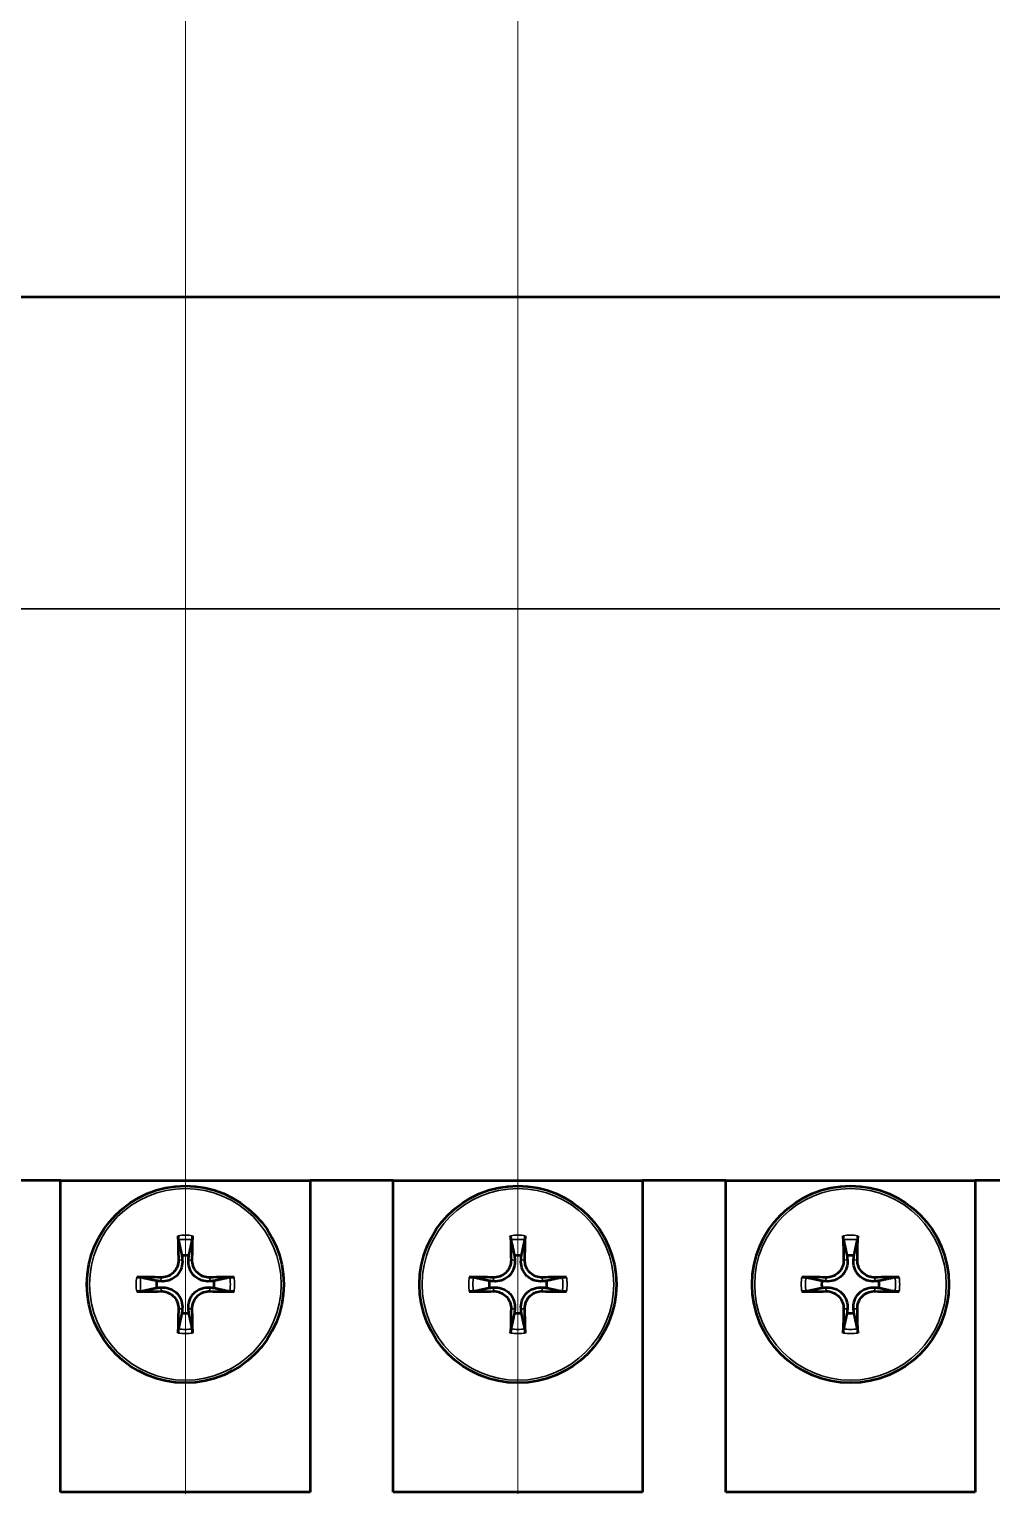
# Model space of a CAD drawing. Header units: millimetres. Extents: x 0 to 25230, y 0 to 17820.
# Drawn here: x 21522 to 21869, y 15367 to 15895 of the extents above; entities that cross this region are included whole.
import ezdxf

# ---------------------------------------------------------------- set-up
doc = ezdxf.new("R2010")
doc.units = ezdxf.units.MM
doc.header["$LTSCALE"] = 30
for name, color, linetype, lineweight in [('Видимые тонкие (ГОСТ)', 7, 'Continuous', 35), ('Видимый контур (ГОСТ)', 7, 'Continuous', 50), ('Эскизная геометрия (ГОСТ)', 7, 'Continuous', 50)]:
    doc.layers.add(name, color=color, linetype=linetype, lineweight=lineweight)

msp = doc.modelspace()

# ---------------------------------------------------------------- linework, layer by layer
at = {"layer": 'Видимые тонкие (ГОСТ)'}
for p, q in [((20790.7533, 15685.7862), (22710.7533, 15685.7862)), ((21575.7645, 15450.8154), (21577.136, 15450.8722)), ((21580.7421, 15450.8154), (21579.3706, 15450.8722)), ((21695.7645, 15450.8154), (21697.136, 15450.8722)), ((21700.7421, 15450.8154), (21699.3706, 15450.8722)), ((21815.7645, 15450.8154), (21817.136, 15450.8722)), ((21820.7421, 15450.8154), (21819.3706, 15450.8722)), ((21569.4741, 15444.525), (21569.4173, 15443.1535)), ((21587.0325, 15444.525), (21587.0893, 15443.1535)), ((21689.4741, 15444.525), (21689.4173, 15443.1535)), ((21707.0325, 15444.525), (21707.0893, 15443.1535)), ((21809.4741, 15444.525), (21809.4173, 15443.1535)), ((21827.0325, 15444.525), (21827.0893, 15443.1535)), ((21569.4741, 15439.5474), (21569.4173, 15440.9189)), ((21587.0325, 15439.5474), (21587.0893, 15440.9189)), ((21689.4741, 15439.5474), (21689.4173, 15440.9189)), ((21707.0325, 15439.5474), (21707.0893, 15440.9189)), ((21809.4741, 15439.5474), (21809.4173, 15440.9189)), ((21827.0325, 15439.5474), (21827.0893, 15440.9189)), ((21575.7645, 15433.257), (21577.136, 15433.2002)), ((21580.7421, 15433.257), (21579.3706, 15433.2002)), ((21695.7645, 15433.257), (21697.136, 15433.2002)), ((21700.7421, 15433.257), (21699.3706, 15433.2002)), ((21815.7645, 15433.257), (21817.136, 15433.2002)), ((21820.7421, 15433.257), (21819.3706, 15433.2002))]:
    msp.add_line(p, q, dxfattribs=at)
for centre in [(21578.2533, 15442.0362), (21698.2533, 15442.0362), (21818.2533, 15442.0362)]:
    msp.add_circle(centre, 34.57, dxfattribs=at)
for centre, radius, start, end in [((21578.2533, 15442.0362), 17.7496, 81.50596, 98.49404), ((21578.2533, 15442.0362), 16.2387, 81.1091, 98.8909), ((21698.2533, 15442.0362), 17.7496, 81.50596, 98.49404), ((21698.2533, 15442.0362), 16.2387, 81.1091, 98.8909), ((21818.2533, 15442.0362), 17.7496, 81.50596, 98.49404), ((21818.2533, 15442.0362), 16.2387, 81.1091, 98.8909), ((21578.2533, 15442.0362), 17.7496, 171.50596, 188.49404), ((21578.2533, 15442.0362), 16.2387, 171.1091, 188.8909), ((21578.2533, 15442.0362), 16.2387, 351.1091, 8.8909), ((21578.2533, 15442.0362), 17.7496, 351.50596, 8.49404), ((21698.2533, 15442.0362), 17.7496, 171.50596, 188.49404), ((21698.2533, 15442.0362), 16.2387, 171.1091, 188.8909), ((21698.2533, 15442.0362), 16.2387, 351.1091, 8.8909), ((21698.2533, 15442.0362), 17.7496, 351.50596, 8.49404), ((21818.2533, 15442.0362), 17.7496, 171.50596, 188.49404), ((21818.2533, 15442.0362), 16.2387, 171.1091, 188.8909), ((21818.2533, 15442.0362), 16.2387, 351.1091, 8.8909), ((21818.2533, 15442.0362), 17.7496, 351.50596, 8.49404), ((21578.2533, 15442.0362), 17.7496, 261.50596, 278.49404), ((21578.2533, 15442.0362), 16.2387, 261.1091, 278.8909), ((21698.2533, 15442.0362), 17.7496, 261.50596, 278.49404), ((21698.2533, 15442.0362), 16.2387, 261.1091, 278.8909), ((21818.2533, 15442.0362), 17.7496, 261.50596, 278.49404), ((21818.2533, 15442.0362), 16.2387, 261.1091, 278.8909)]:
    msp.add_arc(centre, radius, start, end, dxfattribs=at)
at = {"layer": 'Видимый контур (ГОСТ)'}
for p, q in [((20790.7533, 15798.2862), (22710.7533, 15798.2862)), ((21533.2533, 15479.5362), (21503.2533, 15479.5362)), ((21533.2533, 15367.0362), (21533.2533, 15479.5362)), ((21533.2533, 15479.5362), (21623.2533, 15479.5362)), ((21623.2533, 15479.5362), (21623.2533, 15367.0362)), ((21653.2533, 15479.5362), (21623.2533, 15479.5362)), ((21653.2533, 15367.0362), (21653.2533, 15479.5362)), ((21653.2533, 15479.5362), (21743.2533, 15479.5362)), ((21743.2533, 15479.5362), (21743.2533, 15367.0362)), ((21773.2533, 15479.5362), (21743.2533, 15479.5362)), ((21773.2533, 15367.0362), (21773.2533, 15479.5362)), ((21773.2533, 15479.5362), (21863.2533, 15479.5362)), ((21863.2533, 15479.5362), (21863.2533, 15367.0362)), ((21893.2533, 15479.5362), (21863.2533, 15479.5362)), ((21623.2533, 15367.0362), (21533.2533, 15367.0362)), ((21743.2533, 15367.0362), (21653.2533, 15367.0362)), ((21863.2533, 15367.0362), (21773.2533, 15367.0362))]:
    msp.add_line(p, q, dxfattribs=at)
for centre in [(21578.2533, 15442.0362), (21698.2533, 15442.0362), (21818.2533, 15442.0362)]:
    msp.add_circle(centre, 35.5283, dxfattribs=at)
for centre, start, end in [((21578.2533, 15442.0362), 83.106724, 96.893276), ((21698.2533, 15442.0362), 83.106724, 96.893276), ((21818.2533, 15442.0362), 83.106724, 96.893276), ((21578.2533, 15442.0362), 173.106724, 186.893276), ((21578.2533, 15442.0362), 353.106724, 6.893276), ((21698.2533, 15442.0362), 173.106724, 186.893276), ((21698.2533, 15442.0362), 353.106724, 6.893276), ((21818.2533, 15442.0362), 173.106724, 186.893276), ((21818.2533, 15442.0362), 353.106724, 6.893276), ((21578.2533, 15442.0362), 263.106724, 276.893276), ((21698.2533, 15442.0362), 263.106724, 276.893276), ((21818.2533, 15442.0362), 263.106724, 276.893276)]:
    msp.add_arc(centre, 10.4099, start, end, dxfattribs=at)
for centre, major_axis, start_param, end_param in [((21580.0759, 15442.1118), (1.9115, -46.1108), 4.31998359, 4.51888338), ((21576.4307, 15442.1118), (1.9115, 46.1108), 4.90589458, 5.10479437), ((21700.0759, 15442.1118), (1.9115, -46.1108), 4.31998359, 4.51888338), ((21696.4307, 15442.1118), (1.9115, 46.1108), 4.90589458, 5.10479437), ((21820.0759, 15442.1118), (1.9115, -46.1108), 4.31998359, 4.51888338), ((21816.4307, 15442.1118), (1.9115, 46.1108), 4.90589458, 5.10479437), ((21578.1778, 15440.2136), (-46.1108, 1.9115), 4.90589458, 5.10479437), ((21578.3289, 15440.2136), (-46.1108, -1.9115), 4.31998359, 4.51888338), ((21698.1778, 15440.2136), (-46.1108, 1.9115), 4.90589458, 5.10479437), ((21698.3289, 15440.2136), (-46.1108, -1.9115), 4.31998359, 4.51888338), ((21818.1778, 15440.2136), (-46.1108, 1.9115), 4.90589458, 5.10479437), ((21818.3289, 15440.2136), (-46.1108, -1.9115), 4.31998359, 4.51888338), ((21578.1778, 15443.8588), (46.1108, 1.9115), 4.31998359, 4.51888338), ((21578.3289, 15443.8588), (46.1108, -1.9115), 4.90589458, 5.10479437), ((21698.1778, 15443.8588), (46.1108, 1.9115), 4.31998359, 4.51888338), ((21698.3289, 15443.8588), (46.1108, -1.9115), 4.90589458, 5.10479437), ((21818.1778, 15443.8588), (46.1108, 1.9115), 4.31998359, 4.51888338), ((21818.3289, 15443.8588), (46.1108, -1.9115), 4.90589458, 5.10479437), ((21580.0759, 15441.9607), (-1.9115, -46.1108), 4.90589458, 5.10479437), ((21576.4307, 15441.9607), (-1.9115, 46.1108), 4.31998359, 4.51888338), ((21700.0759, 15441.9607), (-1.9115, -46.1108), 4.90589458, 5.10479437), ((21696.4307, 15441.9607), (-1.9115, 46.1108), 4.31998359, 4.51888338), ((21820.0759, 15441.9607), (-1.9115, -46.1108), 4.90589458, 5.10479437), ((21816.4307, 15441.9607), (-1.9115, 46.1108), 4.31998359, 4.51888338)]:
    msp.add_ellipse(centre, major_axis=major_axis, ratio=0.08715574, start_param=start_param, end_param=end_param, dxfattribs=at)
for points, knots in [([(21575.7436, 15458.0798), (21575.7315, 15458.1359), (21575.7184, 15458.215), (21575.6943, 15458.4006), (21575.6798, 15458.5453), (21575.6588, 15458.8148), (21575.6487, 15458.9872), (21575.6365, 15459.2805), (21575.6323, 15459.4533), (21575.6316, 15459.5898), (21575.6316, 15459.5905), (21575.6316, 15459.5912)], [0.0537677247, 0.0537677247, 0.0537677247, 0.0537677247, 0.0585238557, 0.0585238557, 0.0643561072, 0.0643561072, 0.0702242266, 0.0702242266, 0.0760973831, 0.0760973831, 0.0761265406, 0.0761265406, 0.0761265406, 0.0761265406]), ([(21580.875, 15459.5912), (21580.875, 15459.5905), (21580.875, 15459.5898), (21580.8743, 15459.4533), (21580.8701, 15459.2805), (21580.8579, 15458.9872), (21580.8478, 15458.8148), (21580.8268, 15458.5453), (21580.8123, 15458.4006), (21580.7882, 15458.215), (21580.7751, 15458.1359), (21580.7631, 15458.0798)], [0.0175968524, 0.0175968524, 0.0175968524, 0.0175968524, 0.0176260099, 0.0176260099, 0.0234991663, 0.0234991663, 0.0293672857, 0.0293672857, 0.0351995373, 0.0351995373, 0.0399556683, 0.0399556683, 0.0399556683, 0.0399556683]), ([(21695.7436, 15458.0798), (21695.7315, 15458.1359), (21695.7184, 15458.215), (21695.6943, 15458.4006), (21695.6798, 15458.5453), (21695.6588, 15458.8148), (21695.6487, 15458.9872), (21695.6365, 15459.2805), (21695.6323, 15459.4533), (21695.6316, 15459.5898), (21695.6316, 15459.5905), (21695.6316, 15459.5912)], [0.0537677247, 0.0537677247, 0.0537677247, 0.0537677247, 0.0585238557, 0.0585238557, 0.0643561072, 0.0643561072, 0.0702242266, 0.0702242266, 0.0760973831, 0.0760973831, 0.0761265406, 0.0761265406, 0.0761265406, 0.0761265406]), ([(21700.875, 15459.5912), (21700.875, 15459.5905), (21700.875, 15459.5898), (21700.8743, 15459.4533), (21700.8701, 15459.2805), (21700.8579, 15458.9872), (21700.8478, 15458.8148), (21700.8268, 15458.5453), (21700.8123, 15458.4006), (21700.7882, 15458.215), (21700.7751, 15458.1359), (21700.7631, 15458.0798)], [0.0175968524, 0.0175968524, 0.0175968524, 0.0175968524, 0.0176260099, 0.0176260099, 0.0234991663, 0.0234991663, 0.0293672857, 0.0293672857, 0.0351995373, 0.0351995373, 0.0399556683, 0.0399556683, 0.0399556683, 0.0399556683]), ([(21815.7436, 15458.0798), (21815.7315, 15458.1359), (21815.7184, 15458.215), (21815.6943, 15458.4006), (21815.6798, 15458.5453), (21815.6588, 15458.8148), (21815.6487, 15458.9872), (21815.6365, 15459.2805), (21815.6323, 15459.4533), (21815.6316, 15459.5898), (21815.6316, 15459.5905), (21815.6316, 15459.5912)], [0.0537677247, 0.0537677247, 0.0537677247, 0.0537677247, 0.0585238557, 0.0585238557, 0.0643561072, 0.0643561072, 0.0702242266, 0.0702242266, 0.0760973831, 0.0760973831, 0.0761265406, 0.0761265406, 0.0761265406, 0.0761265406]), ([(21820.875, 15459.5912), (21820.875, 15459.5905), (21820.875, 15459.5898), (21820.8743, 15459.4533), (21820.8701, 15459.2805), (21820.8579, 15458.9872), (21820.8478, 15458.8148), (21820.8268, 15458.5453), (21820.8123, 15458.4006), (21820.7882, 15458.215), (21820.7751, 15458.1359), (21820.7631, 15458.0798)], [0.0175968524, 0.0175968524, 0.0175968524, 0.0175968524, 0.0176260099, 0.0176260099, 0.0234991663, 0.0234991663, 0.0293672857, 0.0293672857, 0.0351995373, 0.0351995373, 0.0399556683, 0.0399556683, 0.0399556683, 0.0399556683]), ([(21577.136, 15450.8722), (21577.2188, 15449.9338), (21577.1193, 15448.9338), (21576.6552, 15447.4753), (21576.4326, 15446.9754), (21575.8685, 15446.0294), (21575.5266, 15445.5825), (21574.707, 15444.7629), (21574.2601, 15444.421), (21573.3141, 15443.8569), (21572.8143, 15443.6343), (21571.3557, 15443.1703), (21570.3557, 15443.0708), (21569.4173, 15443.1535)], [0.446186946, 0.446186946, 0.446186946, 0.446186946, 0.488401417, 0.488401417, 0.511582882, 0.511582882, 0.534764347, 0.534764347, 0.557945812, 0.557945812, 0.581127277, 0.581127277, 0.623341748, 0.623341748, 0.623341748, 0.623341748]), ([(21575.7645, 15450.8154), (21575.7827, 15450.0683), (21575.6574, 15449.2609), (21575.0931, 15447.7559), (21574.6539, 15447.0583), (21573.623, 15445.9416), (21572.9649, 15445.4489), (21571.5134, 15444.7661), (21570.7199, 15444.5758), (21569.8099, 15444.5238), (21569.6427, 15444.5209), (21569.4741, 15444.525)], [0, 0, 0, 0, 0.030457985, 0.030457985, 0.06091597, 0.06091597, 0.091255302, 0.091255302, 0.121594635, 0.121594635, 0.12829742, 0.12829742, 0.12829742, 0.12829742]), ([(21587.0893, 15443.1535), (21586.1509, 15443.0708), (21585.1509, 15443.1703), (21583.6924, 15443.6343), (21583.1925, 15443.8569), (21582.2465, 15444.421), (21581.7996, 15444.7629), (21580.98, 15445.5825), (21580.6381, 15446.0294), (21580.074, 15446.9754), (21579.8514, 15447.4753), (21579.3874, 15448.9338), (21579.2879, 15449.9338), (21579.3706, 15450.8722)], [0.446186946, 0.446186946, 0.446186946, 0.446186946, 0.488401417, 0.488401417, 0.511582882, 0.511582882, 0.534764347, 0.534764347, 0.557945812, 0.557945812, 0.581127277, 0.581127277, 0.623341748, 0.623341748, 0.623341748, 0.623341748]), ([(21587.0325, 15444.525), (21586.2854, 15444.5068), (21585.478, 15444.6321), (21583.973, 15445.1965), (21583.2754, 15445.6356), (21582.1587, 15446.6666), (21581.666, 15447.3246), (21580.9832, 15448.7761), (21580.7929, 15449.5696), (21580.7409, 15450.4796), (21580.738, 15450.6468), (21580.7421, 15450.8154)], [0, 0, 0, 0, 0.030457985, 0.030457985, 0.06091597, 0.06091597, 0.091255302, 0.091255302, 0.121594635, 0.121594635, 0.12829742, 0.12829742, 0.12829742, 0.12829742]), ([(21697.136, 15450.8722), (21697.2188, 15449.9338), (21697.1193, 15448.9338), (21696.6552, 15447.4753), (21696.4326, 15446.9754), (21695.8685, 15446.0294), (21695.5266, 15445.5825), (21694.707, 15444.7629), (21694.2601, 15444.421), (21693.3141, 15443.8569), (21692.8143, 15443.6343), (21691.3557, 15443.1703), (21690.3557, 15443.0708), (21689.4173, 15443.1535)], [0.446186946, 0.446186946, 0.446186946, 0.446186946, 0.488401417, 0.488401417, 0.511582882, 0.511582882, 0.534764347, 0.534764347, 0.557945812, 0.557945812, 0.581127277, 0.581127277, 0.623341748, 0.623341748, 0.623341748, 0.623341748]), ([(21695.7645, 15450.8154), (21695.7827, 15450.0683), (21695.6574, 15449.2609), (21695.0931, 15447.7559), (21694.6539, 15447.0583), (21693.623, 15445.9416), (21692.9649, 15445.4489), (21691.5134, 15444.7661), (21690.7199, 15444.5758), (21689.8099, 15444.5238), (21689.6427, 15444.5209), (21689.4741, 15444.525)], [0, 0, 0, 0, 0.030457985, 0.030457985, 0.06091597, 0.06091597, 0.091255302, 0.091255302, 0.121594635, 0.121594635, 0.12829742, 0.12829742, 0.12829742, 0.12829742]), ([(21707.0893, 15443.1535), (21706.1509, 15443.0708), (21705.1509, 15443.1703), (21703.6924, 15443.6343), (21703.1925, 15443.8569), (21702.2465, 15444.421), (21701.7996, 15444.7629), (21700.98, 15445.5825), (21700.6381, 15446.0294), (21700.074, 15446.9754), (21699.8514, 15447.4753), (21699.3874, 15448.9338), (21699.2879, 15449.9338), (21699.3706, 15450.8722)], [0.446186946, 0.446186946, 0.446186946, 0.446186946, 0.488401417, 0.488401417, 0.511582882, 0.511582882, 0.534764347, 0.534764347, 0.557945812, 0.557945812, 0.581127277, 0.581127277, 0.623341748, 0.623341748, 0.623341748, 0.623341748]), ([(21707.0325, 15444.525), (21706.2854, 15444.5068), (21705.478, 15444.6321), (21703.973, 15445.1965), (21703.2754, 15445.6356), (21702.1587, 15446.6666), (21701.666, 15447.3246), (21700.9832, 15448.7761), (21700.7929, 15449.5696), (21700.7409, 15450.4796), (21700.738, 15450.6468), (21700.7421, 15450.8154)], [0, 0, 0, 0, 0.030457985, 0.030457985, 0.06091597, 0.06091597, 0.091255302, 0.091255302, 0.121594635, 0.121594635, 0.12829742, 0.12829742, 0.12829742, 0.12829742]), ([(21817.136, 15450.8722), (21817.2188, 15449.9338), (21817.1193, 15448.9338), (21816.6552, 15447.4753), (21816.4326, 15446.9754), (21815.8685, 15446.0294), (21815.5266, 15445.5825), (21814.707, 15444.7629), (21814.2601, 15444.421), (21813.3141, 15443.8569), (21812.8143, 15443.6343), (21811.3557, 15443.1703), (21810.3557, 15443.0708), (21809.4173, 15443.1535)], [0.446186946, 0.446186946, 0.446186946, 0.446186946, 0.488401417, 0.488401417, 0.511582882, 0.511582882, 0.534764347, 0.534764347, 0.557945812, 0.557945812, 0.581127277, 0.581127277, 0.623341748, 0.623341748, 0.623341748, 0.623341748]), ([(21815.7645, 15450.8154), (21815.7827, 15450.0683), (21815.6574, 15449.2609), (21815.0931, 15447.7559), (21814.6539, 15447.0583), (21813.623, 15445.9416), (21812.9649, 15445.4489), (21811.5134, 15444.7661), (21810.7199, 15444.5758), (21809.8099, 15444.5238), (21809.6427, 15444.5209), (21809.4741, 15444.525)], [0, 0, 0, 0, 0.030457985, 0.030457985, 0.06091597, 0.06091597, 0.091255302, 0.091255302, 0.121594635, 0.121594635, 0.12829742, 0.12829742, 0.12829742, 0.12829742]), ([(21827.0893, 15443.1535), (21826.1509, 15443.0708), (21825.1509, 15443.1703), (21823.6924, 15443.6343), (21823.1925, 15443.8569), (21822.2465, 15444.421), (21821.7996, 15444.7629), (21820.98, 15445.5825), (21820.6381, 15446.0294), (21820.074, 15446.9754), (21819.8514, 15447.4753), (21819.3874, 15448.9338), (21819.2879, 15449.9338), (21819.3706, 15450.8722)], [0.446186946, 0.446186946, 0.446186946, 0.446186946, 0.488401417, 0.488401417, 0.511582882, 0.511582882, 0.534764347, 0.534764347, 0.557945812, 0.557945812, 0.581127277, 0.581127277, 0.623341748, 0.623341748, 0.623341748, 0.623341748]), ([(21827.0325, 15444.525), (21826.2854, 15444.5068), (21825.478, 15444.6321), (21823.973, 15445.1965), (21823.2754, 15445.6356), (21822.1587, 15446.6666), (21821.666, 15447.3246), (21820.9832, 15448.7761), (21820.7929, 15449.5696), (21820.7409, 15450.4796), (21820.738, 15450.6468), (21820.7421, 15450.8154)], [0, 0, 0, 0, 0.030457985, 0.030457985, 0.06091597, 0.06091597, 0.091255302, 0.091255302, 0.121594635, 0.121594635, 0.12829742, 0.12829742, 0.12829742, 0.12829742]), ([(21560.6984, 15444.6579), (21560.699, 15444.6579), (21560.6997, 15444.6579), (21560.8362, 15444.6572), (21561.009, 15444.653), (21561.3023, 15444.6408), (21561.4747, 15444.6307), (21561.7442, 15444.6097), (21561.889, 15444.5952), (21562.0745, 15444.5711), (21562.1536, 15444.558), (21562.2097, 15444.546)], [0.0175968524, 0.0175968524, 0.0175968524, 0.0175968524, 0.0176260099, 0.0176260099, 0.0234991663, 0.0234991663, 0.0293672857, 0.0293672857, 0.0351995373, 0.0351995373, 0.0399556683, 0.0399556683, 0.0399556683, 0.0399556683]), ([(21594.2969, 15444.546), (21594.353, 15444.558), (21594.4321, 15444.5711), (21594.6176, 15444.5952), (21594.7624, 15444.6097), (21595.0319, 15444.6307), (21595.2043, 15444.6408), (21595.4976, 15444.653), (21595.6704, 15444.6572), (21595.8069, 15444.6579), (21595.8076, 15444.6579), (21595.8083, 15444.6579)], [0.0537677247, 0.0537677247, 0.0537677247, 0.0537677247, 0.0585238557, 0.0585238557, 0.0643561072, 0.0643561072, 0.0702242266, 0.0702242266, 0.0760973831, 0.0760973831, 0.0761265406, 0.0761265406, 0.0761265406, 0.0761265406]), ([(21680.6984, 15444.6579), (21680.699, 15444.6579), (21680.6997, 15444.6579), (21680.8362, 15444.6572), (21681.009, 15444.653), (21681.3023, 15444.6408), (21681.4747, 15444.6307), (21681.7442, 15444.6097), (21681.889, 15444.5952), (21682.0745, 15444.5711), (21682.1536, 15444.558), (21682.2097, 15444.546)], [0.0175968524, 0.0175968524, 0.0175968524, 0.0175968524, 0.0176260099, 0.0176260099, 0.0234991663, 0.0234991663, 0.0293672857, 0.0293672857, 0.0351995373, 0.0351995373, 0.0399556683, 0.0399556683, 0.0399556683, 0.0399556683]), ([(21714.2969, 15444.546), (21714.353, 15444.558), (21714.4321, 15444.5711), (21714.6176, 15444.5952), (21714.7624, 15444.6097), (21715.0319, 15444.6307), (21715.2043, 15444.6408), (21715.4976, 15444.653), (21715.6704, 15444.6572), (21715.8069, 15444.6579), (21715.8076, 15444.6579), (21715.8083, 15444.6579)], [0.0537677247, 0.0537677247, 0.0537677247, 0.0537677247, 0.0585238557, 0.0585238557, 0.0643561072, 0.0643561072, 0.0702242266, 0.0702242266, 0.0760973831, 0.0760973831, 0.0761265406, 0.0761265406, 0.0761265406, 0.0761265406]), ([(21800.6984, 15444.6579), (21800.699, 15444.6579), (21800.6997, 15444.6579), (21800.8362, 15444.6572), (21801.009, 15444.653), (21801.3023, 15444.6408), (21801.4747, 15444.6307), (21801.7442, 15444.6097), (21801.889, 15444.5952), (21802.0745, 15444.5711), (21802.1536, 15444.558), (21802.2097, 15444.546)], [0.0175968524, 0.0175968524, 0.0175968524, 0.0175968524, 0.0176260099, 0.0176260099, 0.0234991663, 0.0234991663, 0.0293672857, 0.0293672857, 0.0351995373, 0.0351995373, 0.0399556683, 0.0399556683, 0.0399556683, 0.0399556683]), ([(21834.2969, 15444.546), (21834.353, 15444.558), (21834.4321, 15444.5711), (21834.6176, 15444.5952), (21834.7624, 15444.6097), (21835.0319, 15444.6307), (21835.2043, 15444.6408), (21835.4976, 15444.653), (21835.6704, 15444.6572), (21835.8069, 15444.6579), (21835.8076, 15444.6579), (21835.8083, 15444.6579)], [0.0537677247, 0.0537677247, 0.0537677247, 0.0537677247, 0.0585238557, 0.0585238557, 0.0643561072, 0.0643561072, 0.0702242266, 0.0702242266, 0.0760973831, 0.0760973831, 0.0761265406, 0.0761265406, 0.0761265406, 0.0761265406]), ([(21562.2097, 15439.5265), (21562.1536, 15439.5144), (21562.0745, 15439.5013), (21561.889, 15439.4772), (21561.7442, 15439.4627), (21561.4747, 15439.4417), (21561.3023, 15439.4316), (21561.009, 15439.4194), (21560.8362, 15439.4152), (21560.6997, 15439.4145), (21560.699, 15439.4145), (21560.6984, 15439.4145)], [0.0537677247, 0.0537677247, 0.0537677247, 0.0537677247, 0.0585238557, 0.0585238557, 0.0643561072, 0.0643561072, 0.0702242266, 0.0702242266, 0.0760973831, 0.0760973831, 0.0761265406, 0.0761265406, 0.0761265406, 0.0761265406]), ([(21569.4173, 15440.9189), (21570.3557, 15441.0017), (21571.3557, 15440.9022), (21572.8143, 15440.4381), (21573.3141, 15440.2155), (21574.2601, 15439.6514), (21574.707, 15439.3095), (21575.5266, 15438.4899), (21575.8685, 15438.043), (21576.4326, 15437.097), (21576.6552, 15436.5972), (21577.1193, 15435.1386), (21577.2188, 15434.1386), (21577.136, 15433.2002)], [0.446186946, 0.446186946, 0.446186946, 0.446186946, 0.488401417, 0.488401417, 0.511582882, 0.511582882, 0.534764347, 0.534764347, 0.557945812, 0.557945812, 0.581127277, 0.581127277, 0.623341748, 0.623341748, 0.623341748, 0.623341748]), ([(21569.4741, 15439.5474), (21570.2212, 15439.5656), (21571.0287, 15439.4403), (21572.5337, 15438.876), (21573.2312, 15438.4368), (21574.3479, 15437.4059), (21574.8406, 15436.7478), (21575.5234, 15435.2963), (21575.7137, 15434.5029), (21575.7657, 15433.5928), (21575.7686, 15433.4256), (21575.7645, 15433.257)], [0, 0, 0, 0, 0.030457985, 0.030457985, 0.06091597, 0.06091597, 0.091255302, 0.091255302, 0.121594635, 0.121594635, 0.12829742, 0.12829742, 0.12829742, 0.12829742]), ([(21579.3706, 15433.2002), (21579.2879, 15434.1386), (21579.3874, 15435.1386), (21579.8514, 15436.5972), (21580.074, 15437.097), (21580.6381, 15438.043), (21580.98, 15438.4899), (21581.7996, 15439.3095), (21582.2465, 15439.6514), (21583.1925, 15440.2155), (21583.6924, 15440.4381), (21585.1509, 15440.9022), (21586.1509, 15441.0017), (21587.0893, 15440.9189)], [0.446186946, 0.446186946, 0.446186946, 0.446186946, 0.488401417, 0.488401417, 0.511582882, 0.511582882, 0.534764347, 0.534764347, 0.557945812, 0.557945812, 0.581127277, 0.581127277, 0.623341748, 0.623341748, 0.623341748, 0.623341748]), ([(21580.7421, 15433.257), (21580.7239, 15434.0041), (21580.8492, 15434.8116), (21581.4136, 15436.3166), (21581.8527, 15437.0141), (21582.8837, 15438.1308), (21583.5417, 15438.6235), (21584.9932, 15439.3063), (21585.7867, 15439.4966), (21586.6967, 15439.5486), (21586.8639, 15439.5515), (21587.0325, 15439.5474)], [0, 0, 0, 0, 0.030457985, 0.030457985, 0.06091597, 0.06091597, 0.091255302, 0.091255302, 0.121594635, 0.121594635, 0.12829742, 0.12829742, 0.12829742, 0.12829742]), ([(21595.8083, 15439.4145), (21595.8076, 15439.4145), (21595.8069, 15439.4145), (21595.6704, 15439.4152), (21595.4976, 15439.4194), (21595.2043, 15439.4316), (21595.0319, 15439.4417), (21594.7624, 15439.4627), (21594.6176, 15439.4772), (21594.4321, 15439.5013), (21594.353, 15439.5144), (21594.2969, 15439.5265)], [0.0175968524, 0.0175968524, 0.0175968524, 0.0175968524, 0.0176260099, 0.0176260099, 0.0234991663, 0.0234991663, 0.0293672857, 0.0293672857, 0.0351995373, 0.0351995373, 0.0399556683, 0.0399556683, 0.0399556683, 0.0399556683]), ([(21682.2097, 15439.5265), (21682.1536, 15439.5144), (21682.0745, 15439.5013), (21681.889, 15439.4772), (21681.7442, 15439.4627), (21681.4747, 15439.4417), (21681.3023, 15439.4316), (21681.009, 15439.4194), (21680.8362, 15439.4152), (21680.6997, 15439.4145), (21680.699, 15439.4145), (21680.6984, 15439.4145)], [0.0537677247, 0.0537677247, 0.0537677247, 0.0537677247, 0.0585238557, 0.0585238557, 0.0643561072, 0.0643561072, 0.0702242266, 0.0702242266, 0.0760973831, 0.0760973831, 0.0761265406, 0.0761265406, 0.0761265406, 0.0761265406]), ([(21689.4173, 15440.9189), (21690.3557, 15441.0017), (21691.3557, 15440.9022), (21692.8143, 15440.4381), (21693.3141, 15440.2155), (21694.2601, 15439.6514), (21694.707, 15439.3095), (21695.5266, 15438.4899), (21695.8685, 15438.043), (21696.4326, 15437.097), (21696.6552, 15436.5972), (21697.1193, 15435.1386), (21697.2188, 15434.1386), (21697.136, 15433.2002)], [0.446186946, 0.446186946, 0.446186946, 0.446186946, 0.488401417, 0.488401417, 0.511582882, 0.511582882, 0.534764347, 0.534764347, 0.557945812, 0.557945812, 0.581127277, 0.581127277, 0.623341748, 0.623341748, 0.623341748, 0.623341748]), ([(21689.4741, 15439.5474), (21690.2212, 15439.5656), (21691.0287, 15439.4403), (21692.5337, 15438.876), (21693.2312, 15438.4368), (21694.3479, 15437.4059), (21694.8406, 15436.7478), (21695.5234, 15435.2963), (21695.7137, 15434.5029), (21695.7657, 15433.5928), (21695.7686, 15433.4256), (21695.7645, 15433.257)], [0, 0, 0, 0, 0.030457985, 0.030457985, 0.06091597, 0.06091597, 0.091255302, 0.091255302, 0.121594635, 0.121594635, 0.12829742, 0.12829742, 0.12829742, 0.12829742]), ([(21699.3706, 15433.2002), (21699.2879, 15434.1386), (21699.3874, 15435.1386), (21699.8514, 15436.5972), (21700.074, 15437.097), (21700.6381, 15438.043), (21700.98, 15438.4899), (21701.7996, 15439.3095), (21702.2465, 15439.6514), (21703.1925, 15440.2155), (21703.6924, 15440.4381), (21705.1509, 15440.9022), (21706.1509, 15441.0017), (21707.0893, 15440.9189)], [0.446186946, 0.446186946, 0.446186946, 0.446186946, 0.488401417, 0.488401417, 0.511582882, 0.511582882, 0.534764347, 0.534764347, 0.557945812, 0.557945812, 0.581127277, 0.581127277, 0.623341748, 0.623341748, 0.623341748, 0.623341748]), ([(21700.7421, 15433.257), (21700.7239, 15434.0041), (21700.8492, 15434.8116), (21701.4136, 15436.3166), (21701.8527, 15437.0141), (21702.8837, 15438.1308), (21703.5417, 15438.6235), (21704.9932, 15439.3063), (21705.7867, 15439.4966), (21706.6967, 15439.5486), (21706.8639, 15439.5515), (21707.0325, 15439.5474)], [0, 0, 0, 0, 0.030457985, 0.030457985, 0.06091597, 0.06091597, 0.091255302, 0.091255302, 0.121594635, 0.121594635, 0.12829742, 0.12829742, 0.12829742, 0.12829742]), ([(21715.8083, 15439.4145), (21715.8076, 15439.4145), (21715.8069, 15439.4145), (21715.6704, 15439.4152), (21715.4976, 15439.4194), (21715.2043, 15439.4316), (21715.0319, 15439.4417), (21714.7624, 15439.4627), (21714.6176, 15439.4772), (21714.4321, 15439.5013), (21714.353, 15439.5144), (21714.2969, 15439.5265)], [0.0175968524, 0.0175968524, 0.0175968524, 0.0175968524, 0.0176260099, 0.0176260099, 0.0234991663, 0.0234991663, 0.0293672857, 0.0293672857, 0.0351995373, 0.0351995373, 0.0399556683, 0.0399556683, 0.0399556683, 0.0399556683]), ([(21802.2097, 15439.5265), (21802.1536, 15439.5144), (21802.0745, 15439.5013), (21801.889, 15439.4772), (21801.7442, 15439.4627), (21801.4747, 15439.4417), (21801.3023, 15439.4316), (21801.009, 15439.4194), (21800.8362, 15439.4152), (21800.6997, 15439.4145), (21800.699, 15439.4145), (21800.6984, 15439.4145)], [0.0537677247, 0.0537677247, 0.0537677247, 0.0537677247, 0.0585238557, 0.0585238557, 0.0643561072, 0.0643561072, 0.0702242266, 0.0702242266, 0.0760973831, 0.0760973831, 0.0761265406, 0.0761265406, 0.0761265406, 0.0761265406]), ([(21809.4173, 15440.9189), (21810.3557, 15441.0017), (21811.3557, 15440.9022), (21812.8143, 15440.4381), (21813.3141, 15440.2155), (21814.2601, 15439.6514), (21814.707, 15439.3095), (21815.5266, 15438.4899), (21815.8685, 15438.043), (21816.4326, 15437.097), (21816.6552, 15436.5972), (21817.1193, 15435.1386), (21817.2188, 15434.1386), (21817.136, 15433.2002)], [0.446186946, 0.446186946, 0.446186946, 0.446186946, 0.488401417, 0.488401417, 0.511582882, 0.511582882, 0.534764347, 0.534764347, 0.557945812, 0.557945812, 0.581127277, 0.581127277, 0.623341748, 0.623341748, 0.623341748, 0.623341748]), ([(21809.4741, 15439.5474), (21810.2212, 15439.5656), (21811.0287, 15439.4403), (21812.5337, 15438.876), (21813.2312, 15438.4368), (21814.3479, 15437.4059), (21814.8406, 15436.7478), (21815.5234, 15435.2963), (21815.7137, 15434.5029), (21815.7657, 15433.5928), (21815.7686, 15433.4256), (21815.7645, 15433.257)], [0, 0, 0, 0, 0.030457985, 0.030457985, 0.06091597, 0.06091597, 0.091255302, 0.091255302, 0.121594635, 0.121594635, 0.12829742, 0.12829742, 0.12829742, 0.12829742]), ([(21819.3706, 15433.2002), (21819.2879, 15434.1386), (21819.3874, 15435.1386), (21819.8514, 15436.5972), (21820.074, 15437.097), (21820.6381, 15438.043), (21820.98, 15438.4899), (21821.7996, 15439.3095), (21822.2465, 15439.6514), (21823.1925, 15440.2155), (21823.6924, 15440.4381), (21825.1509, 15440.9022), (21826.1509, 15441.0017), (21827.0893, 15440.9189)], [0.446186946, 0.446186946, 0.446186946, 0.446186946, 0.488401417, 0.488401417, 0.511582882, 0.511582882, 0.534764347, 0.534764347, 0.557945812, 0.557945812, 0.581127277, 0.581127277, 0.623341748, 0.623341748, 0.623341748, 0.623341748]), ([(21820.7421, 15433.257), (21820.7239, 15434.0041), (21820.8492, 15434.8116), (21821.4136, 15436.3166), (21821.8527, 15437.0141), (21822.8837, 15438.1308), (21823.5417, 15438.6235), (21824.9932, 15439.3063), (21825.7867, 15439.4966), (21826.6967, 15439.5486), (21826.8639, 15439.5515), (21827.0325, 15439.5474)], [0, 0, 0, 0, 0.030457985, 0.030457985, 0.06091597, 0.06091597, 0.091255302, 0.091255302, 0.121594635, 0.121594635, 0.12829742, 0.12829742, 0.12829742, 0.12829742]), ([(21835.8083, 15439.4145), (21835.8076, 15439.4145), (21835.8069, 15439.4145), (21835.6704, 15439.4152), (21835.4976, 15439.4194), (21835.2043, 15439.4316), (21835.0319, 15439.4417), (21834.7624, 15439.4627), (21834.6176, 15439.4772), (21834.4321, 15439.5013), (21834.353, 15439.5144), (21834.2969, 15439.5265)], [0.0175968524, 0.0175968524, 0.0175968524, 0.0175968524, 0.0176260099, 0.0176260099, 0.0234991663, 0.0234991663, 0.0293672857, 0.0293672857, 0.0351995373, 0.0351995373, 0.0399556683, 0.0399556683, 0.0399556683, 0.0399556683]), ([(21575.6316, 15424.4813), (21575.6316, 15424.4819), (21575.6316, 15424.4826), (21575.6323, 15424.6191), (21575.6365, 15424.7919), (21575.6487, 15425.0852), (21575.6588, 15425.2576), (21575.6798, 15425.5271), (21575.6943, 15425.6719), (21575.7184, 15425.8574), (21575.7315, 15425.9365), (21575.7436, 15425.9926)], [0.0175968524, 0.0175968524, 0.0175968524, 0.0175968524, 0.0176260099, 0.0176260099, 0.0234991663, 0.0234991663, 0.0293672857, 0.0293672857, 0.0351995373, 0.0351995373, 0.0399556683, 0.0399556683, 0.0399556683, 0.0399556683]), ([(21580.7631, 15425.9926), (21580.7751, 15425.9365), (21580.7882, 15425.8574), (21580.8123, 15425.6719), (21580.8268, 15425.5271), (21580.8478, 15425.2576), (21580.8579, 15425.0852), (21580.8701, 15424.7919), (21580.8743, 15424.6191), (21580.875, 15424.4826), (21580.875, 15424.4819), (21580.875, 15424.4813)], [0.0537677247, 0.0537677247, 0.0537677247, 0.0537677247, 0.0585238557, 0.0585238557, 0.0643561072, 0.0643561072, 0.0702242266, 0.0702242266, 0.0760973831, 0.0760973831, 0.0761265406, 0.0761265406, 0.0761265406, 0.0761265406]), ([(21695.6316, 15424.4813), (21695.6316, 15424.4819), (21695.6316, 15424.4826), (21695.6323, 15424.6191), (21695.6365, 15424.7919), (21695.6487, 15425.0852), (21695.6588, 15425.2576), (21695.6798, 15425.5271), (21695.6943, 15425.6719), (21695.7184, 15425.8574), (21695.7315, 15425.9365), (21695.7436, 15425.9926)], [0.0175968524, 0.0175968524, 0.0175968524, 0.0175968524, 0.0176260099, 0.0176260099, 0.0234991663, 0.0234991663, 0.0293672857, 0.0293672857, 0.0351995373, 0.0351995373, 0.0399556683, 0.0399556683, 0.0399556683, 0.0399556683]), ([(21700.7631, 15425.9926), (21700.7751, 15425.9365), (21700.7882, 15425.8574), (21700.8123, 15425.6719), (21700.8268, 15425.5271), (21700.8478, 15425.2576), (21700.8579, 15425.0852), (21700.8701, 15424.7919), (21700.8743, 15424.6191), (21700.875, 15424.4826), (21700.875, 15424.4819), (21700.875, 15424.4813)], [0.0537677247, 0.0537677247, 0.0537677247, 0.0537677247, 0.0585238557, 0.0585238557, 0.0643561072, 0.0643561072, 0.0702242266, 0.0702242266, 0.0760973831, 0.0760973831, 0.0761265406, 0.0761265406, 0.0761265406, 0.0761265406]), ([(21815.6316, 15424.4813), (21815.6316, 15424.4819), (21815.6316, 15424.4826), (21815.6323, 15424.6191), (21815.6365, 15424.7919), (21815.6487, 15425.0852), (21815.6588, 15425.2576), (21815.6798, 15425.5271), (21815.6943, 15425.6719), (21815.7184, 15425.8574), (21815.7315, 15425.9365), (21815.7436, 15425.9926)], [0.0175968524, 0.0175968524, 0.0175968524, 0.0175968524, 0.0176260099, 0.0176260099, 0.0234991663, 0.0234991663, 0.0293672857, 0.0293672857, 0.0351995373, 0.0351995373, 0.0399556683, 0.0399556683, 0.0399556683, 0.0399556683]), ([(21820.7631, 15425.9926), (21820.7751, 15425.9365), (21820.7882, 15425.8574), (21820.8123, 15425.6719), (21820.8268, 15425.5271), (21820.8478, 15425.2576), (21820.8579, 15425.0852), (21820.8701, 15424.7919), (21820.8743, 15424.6191), (21820.875, 15424.4826), (21820.875, 15424.4819), (21820.875, 15424.4813)], [0.0537677247, 0.0537677247, 0.0537677247, 0.0537677247, 0.0585238557, 0.0585238557, 0.0643561072, 0.0643561072, 0.0702242266, 0.0702242266, 0.0760973831, 0.0760973831, 0.0761265406, 0.0761265406, 0.0761265406, 0.0761265406])]:
    msp.add_open_spline(points, degree=3, knots=knots, dxfattribs=at)
for points, weights in [([(21575.7436, 15458.0798), (21576.5104, 15454.6095), (21577.0039, 15452.3709)], [1.00320831443, 1.02592339275, 1]), ([(21579.5027, 15452.3709), (21579.9962, 15454.6095), (21580.7631, 15458.0798)], [1, 1.02592339271, 1.00320831442]), ([(21695.7436, 15458.0798), (21696.5104, 15454.6095), (21697.0039, 15452.3709)], [1.00320831443, 1.02592339275, 1]), ([(21699.5027, 15452.3709), (21699.9962, 15454.6095), (21700.7631, 15458.0798)], [1, 1.02592339271, 1.00320831442]), ([(21815.7436, 15458.0798), (21816.5104, 15454.6095), (21817.0039, 15452.3709)], [1.00320831443, 1.02592339275, 1]), ([(21819.5027, 15452.3709), (21819.9962, 15454.6095), (21820.7631, 15458.0798)], [1, 1.02592339271, 1.00320831442]), ([(21577.0039, 15452.3709), (21577.0751, 15451.5632), (21577.136, 15450.8722)], [1, 1.08169453893, 1.16294215246]), ([(21579.3706, 15450.8722), (21579.4315, 15451.5632), (21579.5027, 15452.3709)], [1.16294215246, 1.08169453893, 1]), ([(21697.0039, 15452.3709), (21697.0751, 15451.5632), (21697.136, 15450.8722)], [1, 1.08169453893, 1.16294215246]), ([(21699.3706, 15450.8722), (21699.4315, 15451.5632), (21699.5027, 15452.3709)], [1.16294215246, 1.08169453893, 1]), ([(21817.0039, 15452.3709), (21817.0751, 15451.5632), (21817.136, 15450.8722)], [1, 1.08169453893, 1.16294215246]), ([(21819.3706, 15450.8722), (21819.4315, 15451.5632), (21819.5027, 15452.3709)], [1.16294215246, 1.08169453893, 1]), ([(21567.9186, 15443.2856), (21565.68, 15443.7791), (21562.2097, 15444.546)], [1, 1.02592339268, 1.00320831442]), ([(21569.4173, 15443.1535), (21568.7264, 15443.2144), (21567.9186, 15443.2856)], [1.16294215246, 1.08169453893, 1]), ([(21588.588, 15443.2856), (21587.7803, 15443.2144), (21587.0893, 15443.1535)], [1, 1.08169453893, 1.16294215246]), ([(21594.2969, 15444.546), (21590.8266, 15443.7791), (21588.588, 15443.2856)], [1.00320831443, 1.02592339275, 1]), ([(21687.9186, 15443.2856), (21685.68, 15443.7791), (21682.2097, 15444.546)], [1, 1.02592339268, 1.00320831442]), ([(21689.4173, 15443.1535), (21688.7264, 15443.2144), (21687.9186, 15443.2856)], [1.16294215246, 1.08169453893, 1]), ([(21708.588, 15443.2856), (21707.7803, 15443.2144), (21707.0893, 15443.1535)], [1, 1.08169453893, 1.16294215246]), ([(21714.2969, 15444.546), (21710.8266, 15443.7791), (21708.588, 15443.2856)], [1.00320831443, 1.02592339275, 1]), ([(21807.9186, 15443.2856), (21805.68, 15443.7791), (21802.2097, 15444.546)], [1, 1.02592339268, 1.00320831442]), ([(21809.4173, 15443.1535), (21808.7264, 15443.2144), (21807.9186, 15443.2856)], [1.16294215246, 1.08169453893, 1]), ([(21828.588, 15443.2856), (21827.7803, 15443.2144), (21827.0893, 15443.1535)], [1, 1.08169453893, 1.16294215246]), ([(21834.2969, 15444.546), (21830.8266, 15443.7791), (21828.588, 15443.2856)], [1.00320831443, 1.02592339275, 1]), ([(21562.2097, 15439.5265), (21565.68, 15440.2933), (21567.9186, 15440.7868)], [1.00320831443, 1.02592339275, 1]), ([(21567.9186, 15440.7868), (21568.7264, 15440.858), (21569.4173, 15440.9189)], [1, 1.08169453893, 1.16294215246]), ([(21587.0893, 15440.9189), (21587.7803, 15440.858), (21588.588, 15440.7868)], [1.16294215246, 1.08169453893, 1]), ([(21588.588, 15440.7868), (21590.8266, 15440.2933), (21594.2969, 15439.5265)], [1, 1.02592339268, 1.00320831442]), ([(21682.2097, 15439.5265), (21685.68, 15440.2933), (21687.9186, 15440.7868)], [1.00320831443, 1.02592339275, 1]), ([(21687.9186, 15440.7868), (21688.7264, 15440.858), (21689.4173, 15440.9189)], [1, 1.08169453893, 1.16294215246]), ([(21707.0893, 15440.9189), (21707.7803, 15440.858), (21708.588, 15440.7868)], [1.16294215246, 1.08169453893, 1]), ([(21708.588, 15440.7868), (21710.8266, 15440.2933), (21714.2969, 15439.5265)], [1, 1.02592339268, 1.00320831442]), ([(21802.2097, 15439.5265), (21805.68, 15440.2933), (21807.9186, 15440.7868)], [1.00320831443, 1.02592339275, 1]), ([(21807.9186, 15440.7868), (21808.7264, 15440.858), (21809.4173, 15440.9189)], [1, 1.08169453893, 1.16294215246]), ([(21827.0893, 15440.9189), (21827.7803, 15440.858), (21828.588, 15440.7868)], [1.16294215246, 1.08169453893, 1]), ([(21828.588, 15440.7868), (21830.8266, 15440.2933), (21834.2969, 15439.5265)], [1, 1.02592339268, 1.00320831442]), ([(21577.0039, 15431.7015), (21576.5104, 15429.4629), (21575.7436, 15425.9926)], [1, 1.02592339275, 1.00320831443]), ([(21577.136, 15433.2002), (21577.0751, 15432.5093), (21577.0039, 15431.7015)], [1.16294215246, 1.08169453893, 1]), ([(21579.5027, 15431.7015), (21579.4315, 15432.5093), (21579.3706, 15433.2002)], [1, 1.08169453893, 1.16294215246]), ([(21580.7631, 15425.9926), (21579.9962, 15429.4629), (21579.5027, 15431.7015)], [1.00320831444, 1.02592339282, 1]), ([(21697.0039, 15431.7015), (21696.5104, 15429.4629), (21695.7436, 15425.9926)], [1, 1.02592339275, 1.00320831443]), ([(21697.136, 15433.2002), (21697.0751, 15432.5093), (21697.0039, 15431.7015)], [1.16294215246, 1.08169453893, 1]), ([(21699.5027, 15431.7015), (21699.4315, 15432.5093), (21699.3706, 15433.2002)], [1, 1.08169453893, 1.16294215246]), ([(21700.7631, 15425.9926), (21699.9962, 15429.4629), (21699.5027, 15431.7015)], [1.00320831444, 1.02592339282, 1]), ([(21817.0039, 15431.7015), (21816.5104, 15429.4629), (21815.7436, 15425.9926)], [1, 1.02592339275, 1.00320831443]), ([(21817.136, 15433.2002), (21817.0751, 15432.5093), (21817.0039, 15431.7015)], [1.16294215246, 1.08169453893, 1]), ([(21819.5027, 15431.7015), (21819.4315, 15432.5093), (21819.3706, 15433.2002)], [1, 1.08169453893, 1.16294215246]), ([(21820.7631, 15425.9926), (21819.9962, 15429.4629), (21819.5027, 15431.7015)], [1.00320831444, 1.02592339282, 1])]:
    msp.add_rational_spline(points, weights, degree=2, dxfattribs=at)
at = {"layer": 'Эскизная геометрия (ГОСТ)', "lineweight": 18}
for p, q in [((21698.2533, 16816.4111), (21698.2533, 15366.5122)), ((21578.2533, 16628.9111), (21578.2533, 15366.5122))]:
    msp.add_line(p, q, dxfattribs=at)

doc.saveas('drawing.dxf')
